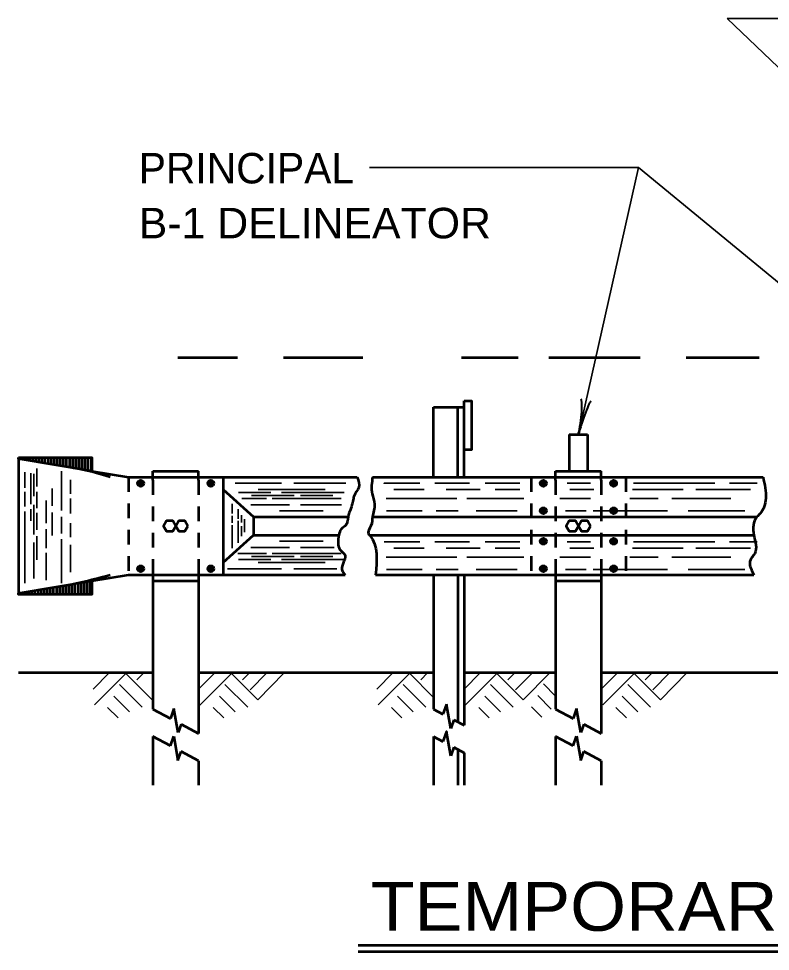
# Model space of a CAD drawing. Extents: x -108 to 748, y -62 to 482.
# Drawn here: x 200.4 to 274.3, y 90.9 to 182.6 of the extents above; entities that cross this region are included whole.
import ezdxf

# ---------------------------------------------------------------- set-up
doc = ezdxf.new("R2010")
doc.units = 0
doc.header["$LTSCALE"] = 0.96
doc.linetypes.add('SHORT_DASHED', pattern=[2.7, 1.5, -1.2])
doc.layers.add('1', color=7, linetype='Continuous', lineweight=35)

msp = doc.modelspace()

# ---------------------------------------------------------------- hatches: boundary and pattern name
at = {"layer": '1'}
for points in [[(212.7166, 136.8914, 1), (212.1166, 136.8914, 1)], [(219.6166, 136.8914, 1), (219.0166, 136.8914, 1)], [(252.3166, 136.8914, 1), (251.7166, 136.8914, 1)], [(259.2166, 136.8914, 1), (258.6166, 136.8914, 1)], [(252.3166, 134.1914, 1), (251.7166, 134.1914, 1)], [(259.2166, 134.1914, 1), (258.6166, 134.1914, 1)], [(252.3166, 131.1914, 1), (251.7166, 131.1914, 1)], [(259.2166, 131.1914, 1), (258.6166, 131.1914, 1)], [(212.7166, 128.4914, 1), (212.1166, 128.4914, 1)], [(219.6166, 128.4914, 1), (219.0166, 128.4914, 1)], [(252.3166, 128.4914, 1), (251.7166, 128.4914, 1)], [(259.2166, 128.4914, 1), (258.6166, 128.4914, 1)]]:
    msp.add_hatch(color=256, dxfattribs=at).paths.add_polyline_path(points)

# ---------------------------------------------------------------- linework, layer by layer
for p, q in [((309.6166, 144.9914), (270.0771, 182.5986)), ((270.0771, 182.5986), (287.4746, 182.5986)), ((261.3746, 167.9666), (234.9113, 167.9666)), ((261.3746, 167.9666), (255.4666, 141.6914)), ((261.3746, 167.9666), (293.2666, 141.6914)), ((201.0166, 137.9914), (201.0166, 136.4638)), ((201.6166, 137.8914), (201.6166, 134.8457)), ((201.9166, 137.8414), (201.9166, 135.6171)), ((202.2166, 138.3641), (202.2166, 136.5767)), ((204.6166, 138.0819), (204.6166, 134.2059)), ((205.5166, 137.2393), (205.5166, 135.8429)), ((221.7166, 136.8914), (226.2542, 136.8914)), ((227.4668, 136.8914), (232.6058, 136.8914)), ((241.3301, 136.8914), (244.7479, 136.8914)), ((246.2788, 136.8914), (249.6966, 136.8914)), ((254.3605, 136.8914), (256.639, 136.8914)), ((260.8757, 136.8914), (268.8862, 136.8914)), ((270.3103, 136.8914), (273.0517, 136.8914)), ((201.0166, 136.0686), (201.0166, 134.6011)), ((202.2166, 136.0498), (202.2166, 134.4317)), ((203.7166, 136.3697), (203.7166, 134.6763)), ((222.0499, 135.9914), (225.231, 135.9914)), ((223.9805, 136.2914), (230.5615, 136.2914)), ((226.2794, 135.9914), (232.4132, 135.9914)), ((237.307, 136.2914), (240.2976, 136.2914)), ((242.4693, 136.2914), (245.8159, 136.2914)), ((247.2756, 136.2914), (249.6966, 136.2914)), ((254.6097, 136.2914), (256.995, 136.2914)), ((260.7689, 136.2914), (265.7532, 136.2914)), ((266.9993, 136.2914), (272.3752, 136.2914)), ((203.1166, 135.2031), (203.1166, 132.9641)), ((205.5166, 135.4101), (205.5166, 133.9237)), ((221.4166, 134.8814), (221.4166, 133.9103)), ((222.3763, 135.3914), (224.8015, 135.3914)), ((223.3237, 135.6914), (227.5173, 135.6914)), ((225.3447, 135.3914), (232.1433, 135.3914)), ((228.1489, 135.6914), (231.3194, 135.6914)), ((236.5594, 135.3914), (243.5018, 135.3914)), ((244.4987, 135.3914), (250.0882, 135.3914)), ((253.6484, 135.3914), (256.639, 135.3914)), ((260.5197, 135.3914), (263.2966, 135.3914)), ((264.6495, 135.3914), (270.4527, 135.3914)), ((201.0166, 134.1307), (201.0166, 127.0562)), ((201.6166, 134.3565), (201.6166, 133.2087)), ((201.9166, 134.7704), (201.9166, 131.8729)), ((202.2166, 133.9802), (202.2166, 132.3244)), ((203.7166, 134.0178), (203.7166, 131.76)), ((222.0166, 134.3414), (222.0166, 133.4001)), ((223.2352, 134.7914), (227.0499, 134.7914)), ((226.0521, 134.1914), (230.372, 134.1914)), ((228.1236, 134.7914), (232.1531, 134.7914)), ((236.595, 134.1914), (240.084, 134.1914)), ((241.4725, 134.1914), (243.6442, 134.1914)), ((245.4243, 134.1914), (249.4474, 134.1914)), ((254.1825, 134.1914), (256.2118, 134.1914)), ((256.9238, 134.1914), (264.2223, 134.1914)), ((266.2516, 134.1914), (271.8412, 134.1914)), ((204.6166, 133.6039), (204.6166, 131.9669)), ((221.4166, 133.6863), (221.4166, 133.0143)), ((222.0166, 133.201), (222.0166, 131.0414)), ((222.3166, 133.7734), (222.3166, 133.0392)), ((222.6166, 133.3752), (222.6166, 132.081)), ((203.1166, 132.3809), (203.1166, 130.5182)), ((205.5166, 132.983), (205.5166, 131.5906)), ((221.4166, 132.7903), (221.4166, 130.5014)), ((222.3166, 132.6783), (222.3166, 131.6953)), ((202.2166, 131.7035), (202.2166, 129.3516)), ((204.6166, 131.4025), (204.6166, 127.0562)), ((201.9166, 131.0826), (201.9166, 127.5414)), ((205.5166, 130.8569), (205.5166, 128.1413)), ((223.2352, 130.5914), (227.0499, 130.5914)), ((226.0521, 131.1914), (230.372, 131.1914)), ((228.1236, 130.5914), (231.4331, 130.5914)), ((236.3457, 131.122), (239.8704, 131.122)), ((237.307, 130.522), (240.2976, 130.522)), ((241.3301, 131.122), (244.7479, 131.122)), ((242.4693, 130.522), (245.8159, 130.522)), ((246.2788, 131.122), (249.6966, 131.122)), ((247.2756, 130.522), (249.6966, 130.522)), ((254.3605, 131.122), (256.639, 131.122)), ((254.6097, 130.522), (256.995, 130.522)), ((260.7689, 130.522), (265.7532, 130.522)), ((260.8757, 131.122), (268.8862, 131.122)), ((266.9993, 130.522), (272.3752, 130.522)), ((270.3103, 131.122), (273.0517, 131.122)), ((203.1166, 130.0478), (203.1166, 127.376)), ((221.9847, 129.9914), (224.8015, 129.9914)), ((222.0499, 129.3914), (225.231, 129.3914)), ((223.3237, 129.6914), (227.5173, 129.6914)), ((225.3447, 129.9914), (232.1433, 129.9914)), ((226.2794, 129.3914), (232.4132, 129.3914)), ((228.1489, 129.6914), (231.3194, 129.6914)), ((236.5594, 129.622), (243.5018, 129.622)), ((244.4987, 129.622), (250.0882, 129.622)), ((253.6484, 129.622), (256.639, 129.622)), ((260.5197, 129.622), (263.2966, 129.622)), ((264.6495, 129.622), (270.4527, 129.622)), ((220.9616, 128.4914), (226.2542, 128.4914)), ((223.9805, 129.0914), (230.5615, 129.0914)), ((227.4668, 128.4914), (231.711, 128.4914)), ((236.595, 128.422), (240.084, 128.422)), ((241.4725, 128.422), (243.6442, 128.422)), ((245.4243, 128.422), (249.4474, 128.422)), ((254.1825, 128.422), (256.2118, 128.422)), ((256.9238, 128.422), (264.2223, 128.422)), ((266.2516, 128.422), (271.8412, 128.422)), ((209.3131, 118.2434), (207.7291, 116.6594)), ((211.0171, 118.2434), (207.8731, 115.0994)), ((210.8971, 118.2434), (213.6166, 115.5239)), ((212.7211, 118.2434), (212.0491, 117.5474)), ((219.7006, 118.2434), (218.1166, 116.6594)), ((221.4046, 118.2434), (218.1166, 114.9554)), ((221.2846, 118.2434), (223.9246, 115.6034)), ((223.1086, 118.2434), (222.4366, 117.5474)), ((224.8366, 118.2434), (223.1806, 116.5874)), ((226.5406, 118.2434), (223.9246, 115.6034)), ((237.224, 118.2434), (235.64, 116.6594)), ((238.928, 118.2434), (235.784, 115.0994)), ((238.808, 118.2434), (241.2166, 115.8348)), ((240.632, 118.2434), (239.96, 117.5474)), ((245.8006, 118.2434), (244.2166, 116.6594)), ((247.5046, 118.2434), (244.3606, 115.0994)), ((247.3846, 118.2434), (250.0246, 115.6034)), ((249.255, 118.2914), (248.5366, 117.5474)), ((250.9366, 118.2434), (249.2806, 116.5874)), ((252.6406, 118.2434), (250.0246, 115.6034)), ((259.3006, 118.2434), (257.7166, 116.6594)), ((261.0046, 118.2434), (257.8606, 115.0994)), ((260.8846, 118.2434), (263.5246, 115.6034)), ((262.7086, 118.2434), (262.0366, 117.5474)), ((264.4366, 118.2434), (262.7806, 116.5874)), ((266.1406, 118.2434), (263.5246, 115.6034)), ((210.3211, 117.0914), (212.5531, 114.8834)), ((220.7086, 117.0914), (222.9406, 114.8834)), ((238.232, 117.0914), (240.464, 114.8834)), ((246.8086, 117.0914), (249.0406, 114.8834)), ((252.0166, 117.1634), (253.2166, 115.9634)), ((260.3086, 117.0914), (262.5406, 114.8834)), ((209.7691, 115.9394), (211.3051, 114.4034)), ((220.1566, 115.9394), (221.6926, 114.4034)), ((237.68, 115.9394), (239.216, 114.4034)), ((246.2566, 115.9394), (247.7926, 114.4034)), ((251.4646, 116.0114), (252.7871, 114.6889)), ((259.7566, 115.9394), (261.2926, 114.4034)), ((209.1691, 114.8354), (210.2011, 113.8274)), ((219.5566, 114.8354), (220.5886, 113.8274)), ((237.08, 114.8354), (238.112, 113.8274)), ((245.6566, 114.8354), (246.6886, 113.8274)), ((250.8406, 114.9074), (251.8726, 113.8754)), ((259.1566, 114.8354), (260.1886, 113.8274))]:
    msp.add_line(p, q, dxfattribs=at)
at = {"layer": '1', "lineweight": 53}
for p, q in [((216.0612, 149.2798), (221.9487, 149.2798)), ((226.4487, 149.2798), (234.2589, 149.2798)), ((243.9721, 149.2798), (249.5487, 149.2798)), ((252.5487, 149.2798), (261.5487, 149.2798)), ((266.0487, 149.2798), (273.2289, 149.2798)), ((244.2166, 137.4914), (244.2166, 144.9914)), ((241.2166, 137.4914), (241.2166, 144.3914)), ((241.2166, 144.3914), (244.2166, 144.3914)), ((243.6166, 137.4914), (243.6166, 144.3914)), ((254.5666, 141.6914), (254.5666, 138.0914)), ((254.5666, 141.6914), (256.3666, 141.6914)), ((256.3666, 141.6914), (256.3666, 138.0914)), ((200.4166, 139.4414), (200.4166, 125.9414)), ((200.6352, 139.255), (200.6352, 139.4414)), ((200.9352, 139.205), (200.9352, 139.4414)), ((201.2352, 139.155), (201.2352, 139.4414)), ((201.5352, 139.105), (201.5352, 139.4414)), ((201.8352, 139.055), (201.8352, 139.4414)), ((202.1352, 139.005), (202.1352, 139.4414)), ((202.4352, 138.955), (202.4352, 139.4414)), ((202.7352, 138.905), (202.7352, 139.4414)), ((203.0352, 138.855), (203.0352, 139.4414)), ((203.3352, 138.805), (203.3352, 139.4414)), ((203.6352, 138.755), (203.6352, 139.4414)), ((203.9352, 138.705), (203.9352, 139.4414)), ((204.2352, 138.655), (204.2352, 139.4414)), ((204.5352, 138.605), (204.5352, 139.4414)), ((204.8352, 138.555), (204.8352, 139.4414)), ((205.1352, 138.505), (205.1352, 139.4414)), ((205.4352, 138.455), (205.4352, 139.4414)), ((205.7352, 138.405), (205.7352, 139.4414)), ((206.0352, 138.355), (206.0352, 139.4414)), ((206.3352, 138.305), (206.3352, 139.4414)), ((206.6352, 138.255), (206.6352, 139.4414)), ((206.9352, 138.205), (206.9352, 139.4414)), ((207.2352, 138.155), (207.2352, 139.4414)), ((207.5352, 138.105), (207.5352, 139.4414)), ((207.6166, 138.0915), (211.2166, 137.4914)), ((213.6166, 137.1914), (213.6166, 138.0914)), ((213.6166, 138.0914), (218.1166, 138.0914)), ((218.1166, 137.1914), (218.1166, 138.0914)), ((253.2166, 137.1914), (253.2166, 138.0914)), ((253.2166, 138.0914), (257.7166, 138.0914)), ((257.7166, 137.1914), (257.7166, 138.0914)), ((211.2166, 137.4914), (233.7166, 137.4914)), ((220.5166, 137.4914), (220.5166, 127.8914)), ((235.2166, 137.4914), (273.6166, 137.4914)), ((220.5166, 136.2914), (223.5166, 133.5914)), ((223.5166, 133.5914), (223.5166, 131.7914)), ((223.5166, 133.5914), (232.8166, 133.5914)), ((235.2166, 133.5914), (273.0166, 133.5914)), ((220.5166, 129.0914), (223.5166, 131.7914)), ((223.5166, 131.7914), (231.9166, 131.7914)), ((234.9166, 131.7914), (272.7166, 131.7914)), ((207.6166, 127.2914), (211.2166, 127.8914)), ((213.6166, 128.1914), (213.6166, 114.6914)), ((218.1166, 128.1914), (218.1166, 112.2914)), ((235.5166, 127.8914), (272.7166, 127.8914)), ((241.2166, 127.8914), (241.2166, 114.6914)), ((243.6166, 127.8914), (243.6166, 113.4114)), ((244.2166, 127.8914), (244.2166, 113.0914)), ((253.2166, 128.1914), (253.2166, 114.6914)), ((257.7166, 128.1914), (257.7166, 112.2914)), ((200.4166, 126.0914), (207.6166, 127.2913)), ((203.5562, 125.9414), (203.5562, 126.6146)), ((203.8562, 125.9414), (203.8562, 126.6646)), ((204.1562, 125.9414), (204.1562, 126.7146)), ((204.4562, 125.9414), (204.4562, 126.7646)), ((204.7562, 125.9414), (204.7562, 126.8146)), ((205.0562, 125.9414), (205.0562, 126.8646)), ((205.3562, 125.9414), (205.3562, 126.9146)), ((205.6562, 125.9414), (205.6562, 126.9646)), ((205.9562, 125.9414), (205.9562, 127.0146)), ((206.2562, 125.9414), (206.2562, 127.0646)), ((206.5562, 125.9414), (206.5562, 127.1146)), ((206.8562, 125.9414), (206.8562, 127.1646)), ((207.1562, 125.9414), (207.1562, 127.2146)), ((207.4562, 125.9414), (207.4562, 127.2646)), ((213.6166, 127.2914), (218.1166, 127.2914)), ((253.2166, 127.2914), (257.7166, 127.2914)), ((200.5562, 125.9414), (200.5562, 126.1147)), ((200.8562, 125.9414), (200.8562, 126.1647)), ((201.1562, 125.9414), (201.1562, 126.2147)), ((201.4562, 125.9414), (201.4562, 126.2647)), ((201.7562, 125.9414), (201.7562, 126.3146)), ((202.0562, 125.9414), (202.0562, 126.3646)), ((202.3562, 125.9414), (202.3562, 126.4146)), ((202.6562, 125.9414), (202.6562, 126.4646)), ((202.9562, 125.9414), (202.9562, 126.5146)), ((203.2562, 125.9414), (203.2562, 126.5646)), ((200.4166, 118.2914), (213.6166, 118.2914)), ((218.1166, 118.2914), (241.2166, 118.2914)), ((244.2166, 118.2914), (253.2166, 118.2914)), ((257.7166, 118.2914), (280.5166, 118.2914)), ((213.6166, 114.6914), (215.3371, 113.7737)), ((215.6801, 114.7569), (215.3371, 113.7737)), ((216.1018, 112.3656), (215.6801, 114.7569)), ((241.2166, 114.6914), (242.1467, 114.1953)), ((242.4897, 115.1785), (242.1467, 114.1953)), ((242.9114, 112.7872), (242.4897, 115.1785)), ((253.2166, 114.6914), (254.9371, 113.7737)), ((255.2801, 114.7569), (254.9371, 113.7737)), ((255.7018, 112.3656), (255.2801, 114.7569)), ((216.396, 113.209), (216.1018, 112.3656)), ((216.396, 113.209), (218.1166, 112.2914)), ((243.2056, 113.6306), (242.9114, 112.7872)), ((243.2056, 113.6306), (244.2166, 113.0914)), ((255.996, 113.209), (255.7018, 112.3656)), ((255.996, 113.209), (257.7166, 112.2914)), ((215.3372, 111.0738), (213.6166, 111.9914)), ((213.6166, 111.9914), (213.6166, 107.1914)), ((215.3372, 111.0738), (215.6642, 112.0113)), ((215.6642, 112.0113), (216.0859, 109.62)), ((241.2166, 111.9914), (241.2166, 107.1914)), ((241.2166, 111.9914), (242.1467, 111.4953)), ((254.9372, 111.0738), (253.2166, 111.9914)), ((253.2166, 111.9914), (253.2166, 107.1914)), ((254.9372, 111.0738), (255.2642, 112.0113)), ((255.2642, 112.0113), (255.6859, 109.62)), ((216.0859, 109.62), (216.3961, 110.5091)), ((218.1166, 109.5914), (216.3961, 110.5091)), ((243.2056, 110.9306), (242.9114, 110.0872)), ((243.2056, 110.9306), (244.2166, 110.3914)), ((243.6166, 110.7114), (243.6166, 107.1914)), ((244.2166, 110.3914), (244.2166, 107.1914)), ((255.6859, 109.62), (255.9961, 110.5091)), ((257.7166, 109.5914), (255.9961, 110.5091)), ((218.1166, 109.5914), (218.1166, 107.1914)), ((257.7166, 109.5914), (257.7166, 107.1914)), ((233.8144, 91.455), (359.4092, 91.455)), ((233.8144, 90.855), (359.4092, 90.855))]:
    msp.add_line(p, q, dxfattribs=at)
at = {"layer": '1', "linetype": 'SHORT_DASHED', "lineweight": 53}
for p, q in [((211.2166, 137.4914), (211.2166, 127.8914)), ((213.6166, 137.1914), (213.6166, 128.1914)), ((218.1166, 137.1914), (218.1166, 128.1914)), ((250.8166, 137.4914), (250.8166, 127.8914)), ((253.2166, 137.1914), (253.2166, 128.1914)), ((257.7166, 137.1914), (257.7166, 128.1914)), ((260.1166, 137.4914), (260.1166, 127.8914))]:
    msp.add_line(p, q, dxfattribs=at)
at = {"layer": '1', "lineweight": 53}
for points in [[(244.2166, 144.9914), (244.9366, 144.9914), (244.9366, 140.1914), (244.2166, 140.1914)], [(211.2166, 127.8914), (213.6166, 127.8914), (218.1166, 127.8914), (232.5166, 127.8914)], [(207.6166, 127.2914), (207.6166, 125.9414), (200.4166, 125.9414), (200.4166, 126.0914)], [(242.9114, 110.0872), (242.4897, 112.4785), (242.1467, 111.4953)]]:
    msp.add_lwpolyline(points, dxfattribs=at)
for points in [[(200.4166, 139.4414), (207.6166, 139.4414), (207.6166, 138.0914), (200.4166, 139.2914)], [(215.8666, 132.6914), (215.5666, 133.211), (214.9666, 133.211), (214.6666, 132.6914), (214.9666, 132.1718), (215.5666, 132.1718)], [(217.0666, 132.6914), (216.7666, 133.211), (216.1666, 133.211), (215.8666, 132.6914), (216.1666, 132.1718), (216.7666, 132.1718)], [(255.4666, 132.6914), (255.1666, 133.211), (254.5666, 133.211), (254.2666, 132.6914), (254.5666, 132.1718), (255.1666, 132.1718)], [(256.6666, 132.6914), (256.3666, 133.211), (255.7666, 133.211), (255.4666, 132.6914), (255.7666, 132.1718), (256.3666, 132.1718)]]:
    msp.add_lwpolyline(points, close=True, dxfattribs=at)
at = {"layer": '1'}
msp.add_lwpolyline([(236.417, 136.8914), (236.3457, 136.8914), (239.8704, 136.8914)], dxfattribs=at)
at = {"layer": '1', "lineweight": 53}
for centre in [(212.4166, 136.8914), (219.3166, 136.8914), (252.0166, 136.8914), (258.9166, 136.8914), (252.0166, 134.1914), (258.9166, 134.1914), (252.0166, 131.1914), (258.9166, 131.1914), (212.4166, 128.4914), (219.3166, 128.4914), (252.0166, 128.4914), (258.9166, 128.4914)]:
    msp.add_circle(centre, 0.3, dxfattribs=at)
for centre, radius, start, end in [((202.0019, 115.4825), 23.2243, 71.3815, 80.54601), ((190.2284, 196.9942), 71.7174, 282.55378, 285.51871)]:
    msp.add_arc(centre, radius, start, end, dxfattribs=at)
at = {"layer": '1', "lineweight": 40}
for centre, major_axis, ratio, start_param, end_param in [((255.4304, 143.0417), (-0.2873, -2.1317), 0.122415, 0.8963533, 3.1415927), ((255.4304, 143.0417), (-0.2873, -2.1317), 0.122415, 0.8963533, 3.1415927), ((256.0093, 142.9475), (-0.668, -2.0102), 0.07063, 3.1407148, 5.41811), ((256.0093, 142.9475), (-0.668, -2.0102), 0.07063, 3.1407148, 5.41811)]:
    msp.add_ellipse(centre, major_axis=major_axis, ratio=ratio, start_param=start_param, end_param=end_param, dxfattribs=at)
at = {"layer": '1', "lineweight": 53}
for points in [[(233.7166, 137.4914), (233.8674, 136.4771), (233.4015, 135.6615), (233.285, 135.1372), (233.0812, 134.409), (232.8166, 133.5914), (232.5862, 132.7778), (232.1203, 132.37), (231.9166, 131.7914), (232.0329, 130.3601), (232.5279, 129.7776), (232.3241, 129.0494), (232.2659, 128.2338), (232.5166, 127.8914)], [(235.2166, 137.4914), (235.1836, 135.8718), (235.4267, 134.8384), (235.2166, 133.5914), (235.062, 132.7107), (234.819, 131.9205), (234.9166, 131.7914), (235.5166, 127.8914)], [(273.6166, 137.4914), (273.8946, 135.3855), (273.3477, 133.9265), (273.0166, 133.5914), (272.7166, 131.7914), (272.8007, 129.9752), (272.3753, 129.3673), (272.7166, 127.8914)]]:
    msp.add_spline(points, degree=3, dxfattribs=at)

# ---------------------------------------------------------------- texts
at = {"layer": '1'}
msp.add_text('PRINCIPAL', height=3, dxfattribs=at).set_placement((212.2238, 166.3899))
for s, height, width, p in [('B-1 DELINEATOR', 3, 1.05, (212.2238, 160.9899)), ('TEMPORARY GUARDRAIL BARRIER', 4.8, 1.1, (235.0391, 92.8763))]:
    msp.add_text(s, height=height, dxfattribs=dict(at, width=width)).set_placement(p)

doc.saveas('drawing.dxf')
